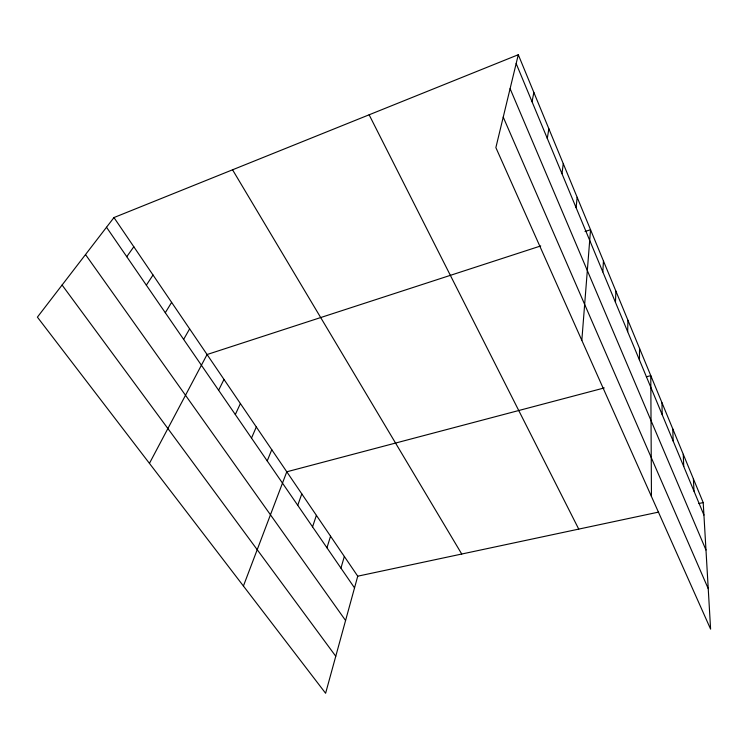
<?xml version="1.0" encoding="UTF-8"?>
<svg xmlns="http://www.w3.org/2000/svg" width="748" height="748" viewBox="0 0 748 748"><rect width="100%" height="100%" fill="white"/><g stroke="black" fill="none" stroke-linecap="round" stroke-linejoin="round"><path stroke-width="1.12" d="M639.456 360.031L639.549 348.437M627.675 331.691L627.927 320.294M615.464 302.332L615.903 291.159M602.813 271.926L603.449 260.996M581.822 340.359L590.546 229.73L585.011 231.534M576.1 207.673L577.157 197.322M561.972 173.714L563.272 163.681M547.293 138.417L548.854 128.759M532.034 101.728L533.866 92.462M518.289 54.726L495.868 147.599L710.6 629.124L703.204 502.591L518.289 54.726L113.967 217.556L37.4 317.143L325.604 693.274L357.74 576.184L113.967 217.556M340.938 568.115L344.342 556.475M326.951 547.779L330.56 536.204M312.561 526.854L316.385 515.353M297.741 505.311L301.799 493.895M243.418 586.011L286.783 471.792L604.272 387.932M267.223 460.936L271.767 449.707M251.506 438.085L256.312 426.977M235.321 414.542L240.398 403.555M218.622 390.269L223.989 379.414M149.441 463.358L207.074 354.524L540.729 245.942M183.634 339.396L189.627 328.858M165.299 312.72L171.619 302.37M146.346 285.166L153.022 275.021M126.767 256.695L133.817 246.756M646.365 376.805L650.788 375.636L651.452 496.504M357.74 576.184L658.633 512.09M698.754 503.544L703.204 502.591M62.084 285.035L335.768 656.258M85.506 254.563L345.576 620.494M106.515 227.252L354.524 587.881M232.553 169.796L461.74 554.034M369.129 114.79L578.737 529.107M503.226 117.099L708.234 588.676M510.099 88.657L705.972 549.995M516.157 63.543L703.933 515.054M693.387 478.832L694.004 491.184M683.261 454.298L683.747 466.528M672.789 428.95L673.153 441.049M661.971 402.742L662.195 414.691"/></g></svg>
